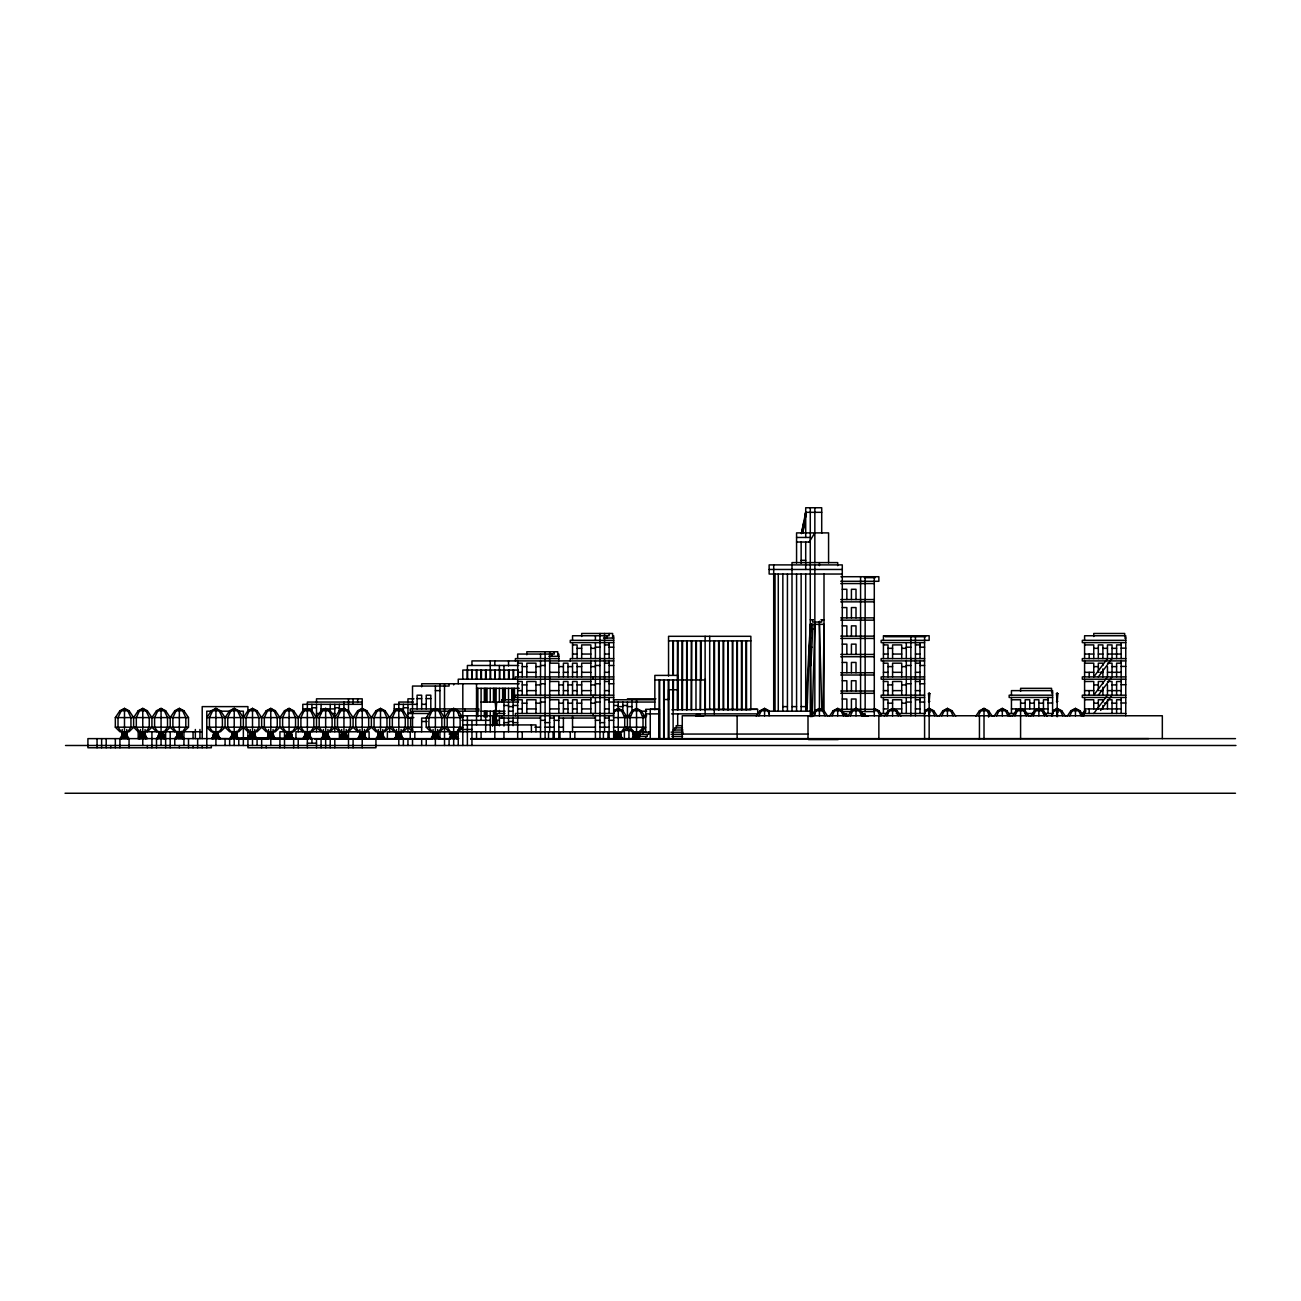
<?xml version="1.0" encoding="UTF-8"?>
<svg xmlns="http://www.w3.org/2000/svg" width="1301" height="1301" viewBox="0 0 1301 1301"><rect width="100%" height="100%" fill="white"/><g stroke="black" fill="none" stroke-linecap="round" stroke-linejoin="round"><path stroke-width="1.5" d="M822.996 710.557L824.005 624.334L810.279 624.334L805.709 711.192L805.709 574.034M127.612 738.626L126.441 731.764L126.311 736.333L124.945 738.626L123.676 731.764L123.188 738.626M145.891 738.626L144.72 731.764L144.59 736.333L143.224 738.626L141.972 731.764L141.484 738.626M164.186 738.626L163.015 731.764L162.885 736.333L161.519 738.626L160.251 731.764L159.763 738.626M182.465 738.626L181.294 731.764L181.164 736.333L179.814 738.626L178.546 731.764L178.058 738.626M219.04 738.626L217.869 731.764L217.739 736.333L216.389 738.626L215.12 731.764L214.632 738.626M237.335 738.626L236.164 731.764L236.034 736.333L234.668 738.626L233.399 731.764L232.928 738.626M255.63 738.626L254.459 731.764L254.313 736.333L252.963 738.626L251.695 731.764L251.207 738.626M273.909 738.626L272.738 731.764L272.608 736.333L271.242 738.626L269.974 731.764L269.502 738.626M292.205 738.626L291.082 731.764L290.887 736.333L289.538 738.626L288.269 731.764L287.781 738.626M310.484 738.626L309.362 731.764L309.183 736.333L307.817 738.626L306.564 731.764L306.077 738.626M328.779 738.626L327.608 731.764L327.478 736.333L326.112 738.626L324.843 731.764L324.356 738.626M347.058 738.626L345.936 731.764L345.757 736.333L344.391 738.626L343.139 731.764L342.651 738.626M365.353 738.626L364.182 731.764L364.052 736.333L362.686 738.626L361.418 731.764L360.93 738.626M383.632 738.626L382.461 731.764L382.331 736.333L380.982 738.626L379.713 731.764L379.225 738.626M401.928 738.626L400.757 731.764L400.627 736.333L399.261 738.626L397.992 731.764L397.504 738.626M438.502 738.626L437.331 731.764L437.201 736.333L435.835 738.626L434.567 731.764L434.095 738.626M456.797 738.626L455.626 731.764L455.48 736.333L454.13 738.626L452.862 731.764L452.374 738.626M621.374 738.626L620.203 731.764L620.073 736.333L618.723 738.626L617.455 731.764L616.967 738.626M633.424 738.626L634.546 731.764L634.725 736.333L636.091 738.626L635.734 731.764L635.262 738.626M636.547 736.333L637.62 737.488L638.368 736.333L638.498 731.764L639.116 737.488L637.36 731.764L636.547 736.333L633.636 738.626L635.734 731.764M812.247 716.575L814.849 624.334M807.043 711.192L810.279 624.334L813.027 624.464L810.848 665.657L809.238 665.575L810.865 665.51M806.36 707.549L807.319 702.036L807.027 707.598M809.059 656.387L809.921 639.913M810.312 632.595L810.734 624.35M809.726 656.42L811.401 624.382M174.773 731.764L170.203 727.194L170.203 717.599L165.634 710.736L161.064 708.443L161.064 736.333L163.975 738.626L161.877 731.764L161.064 736.333L158.153 738.626L159.112 731.764L157.941 738.626M170.203 717.599L174.773 710.736L179.343 708.443L179.343 736.333L182.254 738.626L180.156 731.764L179.343 736.333L176.432 738.626L177.391 731.764L176.22 738.626M413.864 717.599L206.778 717.599L211.347 710.736L215.917 708.443L215.917 736.333L218.828 738.626L216.73 731.764L215.917 736.333L213.022 738.626L213.982 731.764L212.811 738.626M261.647 727.194L266.217 731.764L275.357 731.764L279.926 727.194L279.926 717.599L275.357 710.736L270.787 708.443L266.217 710.736L261.647 717.599L261.647 727.194L257.078 731.764L247.922 731.764L243.352 727.194L238.782 731.764L229.643 731.764L225.073 727.194L225.073 717.599L229.643 710.736L234.213 708.443L234.213 736.333L237.124 738.626L235.026 731.764L234.213 736.333L231.302 738.626L232.261 731.764L231.09 738.626M261.647 717.599L257.078 710.736L252.508 708.443L252.508 736.333L255.419 738.626L253.305 731.764L252.508 736.333L249.597 738.626L250.556 731.764L249.385 738.626M202.208 731.764L138.199 731.764L133.629 727.194L133.629 717.599L129.059 710.736L124.489 708.443L124.489 736.333L127.4 738.626L125.286 731.764L124.489 736.333L121.578 738.626L123.075 731.764M147.338 731.764L151.924 727.194L151.924 717.599L147.338 710.736L142.768 708.443L142.768 736.333L145.679 738.626L143.582 731.764L142.768 736.333L139.857 738.626L141.354 731.764M160.251 731.764L157.502 738.626L159.242 736.333L159.649 731.764M178.546 731.764L175.798 738.626L177.538 736.333L177.928 731.764M215.12 731.764L212.372 738.626L214.112 736.333L214.519 731.764M233.399 731.764L230.651 738.626L232.391 736.333L232.798 731.764M251.695 731.764L248.946 738.626L250.686 736.333L251.093 731.764M274.023 731.764L277.259 727.194L277.259 717.599L274.023 710.736L270.787 708.443L270.787 736.333L273.698 738.626L271.6 731.764L270.787 736.333L267.876 738.626L269.372 731.764M298.222 731.764L298.222 717.599L293.652 710.736L289.082 708.443L289.082 736.333L291.993 738.626L289.879 731.764L289.082 736.333L286.171 738.626L287.667 731.764M362.231 702.052L307.361 702.052L307.361 736.333L310.272 738.626L308.174 731.764L307.361 736.333L304.45 738.626L305.946 731.764M298.222 717.599L302.791 710.736L307.361 708.443L311.931 710.736L316.501 717.599L321.087 710.736L325.657 708.443L325.657 736.333L328.568 738.626L326.453 731.764L325.657 736.333L322.746 738.626L324.242 731.764M343.936 702.052L343.936 736.333L346.847 738.626L344.749 731.764L343.936 736.333L341.025 738.626L342.521 731.764M316.501 702.491L316.501 698.816L362.231 698.816L362.231 736.333L365.142 738.626L363.044 731.764L362.231 736.333L359.32 738.626L360.816 731.764M389.666 731.764L389.666 717.599L385.096 710.736L380.51 708.443L380.51 736.333L383.421 738.626L381.323 731.764L380.51 736.333L377.599 738.626L379.095 731.764M413.279 702.052L398.805 702.052L398.805 736.333L401.716 738.626L399.618 731.764L398.805 736.333L395.894 738.626L397.39 731.764M435.38 686.05L435.38 736.333L438.291 738.626L436.193 731.764L435.38 736.333L432.469 738.626L433.965 731.764M444.519 745.489L444.519 717.599L449.089 710.736L453.675 708.443L453.675 736.333L456.57 738.626L454.472 731.764L453.675 736.333L450.764 738.626L452.26 731.764M618.251 702.052L618.251 736.333L621.162 738.626L619.065 731.764L618.251 736.333L615.357 738.626L616.853 731.764M634.725 736.333L632.985 738.626L634.725 736.333L635.132 731.764M121.367 738.626L122.489 731.764L122.668 736.333L124.034 738.626L124.489 736.333M139.646 738.626L140.768 731.764L140.947 736.333L142.313 738.626L142.768 736.333M156.494 747.766L156.494 738.626L158.494 737.488L159.064 731.764M174.773 745.489L174.773 738.626L176.773 737.488L177.343 731.764M213.982 731.764L213.348 736.333L211.347 738.626L213.348 737.488L213.933 731.764M229.643 745.489L229.643 738.626L231.643 737.488L232.212 731.764M250.508 731.764L249.922 737.488L247.922 738.626L249.922 736.333L250.556 731.764M267.664 738.626L268.787 731.764L268.965 736.333L270.332 738.626L270.787 736.333M285.96 738.626L287.082 731.764L287.261 736.333L288.627 738.626L289.082 736.333M304.239 738.626L305.361 731.764L305.54 736.333L306.906 738.626L307.361 736.333M322.534 738.626L323.656 731.764L323.835 736.333L325.201 738.626L325.657 736.333M340.813 738.626L341.935 731.764L342.114 736.333L343.48 738.626L343.936 736.333M359.109 738.626L360.231 731.764L360.41 736.333L361.776 738.626L362.231 736.333M377.388 738.626L378.51 731.764L378.705 736.333L380.055 738.626L380.51 736.333M395.683 738.626L396.805 731.764L396.984 736.333L398.35 738.626L398.805 736.333M432.257 738.626L433.379 731.764L433.558 736.333L434.924 738.626L435.38 736.333M450.553 738.626L451.675 731.764L451.854 736.333L453.203 738.626L453.675 736.333M615.145 738.626L616.251 731.764L616.446 736.333L617.796 738.626L618.251 736.333M119.92 747.766L119.92 738.626L121.92 736.333L122.538 731.764L120.928 738.626L122.668 736.333L123.676 731.764M138.199 731.764L138.199 738.626L140.199 736.333L140.817 731.764L139.223 738.626L140.947 736.333L141.972 731.764M156.494 738.626L158.494 736.333L159.112 731.764M174.773 738.626L176.773 736.333L177.391 731.764M229.643 738.626L231.643 736.333L232.261 731.764M268.965 736.333L266.217 738.626L268.217 736.333L268.835 731.764L267.225 738.626L268.965 736.333L269.974 731.764M287.261 736.333L284.512 738.626L286.513 736.333L287.131 731.764L285.521 738.626L287.261 736.333L288.269 731.764M305.54 736.333L302.791 738.626L304.792 736.333L305.41 731.764L303.816 738.626L305.54 736.333L306.564 731.764M321.087 747.766L321.087 738.626L323.087 736.333L323.705 731.764L322.095 738.626L323.835 736.333L324.843 731.764M330.226 731.764L334.796 727.194L339.366 731.764L339.366 738.626L341.366 736.333L341.984 731.764L340.39 738.626L342.114 736.333L343.139 731.764M360.41 736.333L357.661 738.626L359.661 736.333L360.279 731.764L358.669 738.626L360.41 736.333L361.418 731.764M247.922 729.942L247.922 747.766L375.94 747.766L375.94 738.626L377.94 736.333L378.558 731.764L376.965 738.626L378.705 736.333L379.713 731.764M396.984 736.333L394.236 738.626L396.236 736.333L396.854 731.764L395.244 738.626L396.984 736.333L397.992 731.764M430.81 739.098L432.81 736.333L433.428 731.764L431.818 738.626L433.558 736.333L434.567 731.764M449.089 745.489L449.089 738.626L451.089 736.333L451.723 731.764L450.113 738.626L451.854 736.333L452.862 731.764M613.682 635.75L613.682 738.626L615.682 736.333L616.316 731.764L614.706 738.626L616.446 736.333L617.455 731.764M633.977 736.333L634.595 731.764L633.977 737.488L631.977 738.626L633.977 736.333L647.215 736.464L647.215 734.317M802.75 533.264L805.709 512.318L821.712 512.318M161.064 736.333L160.608 738.626L159.242 736.333M179.343 736.333L178.887 738.626L177.538 736.333M215.917 736.333L215.462 738.626L214.112 736.333M234.213 736.333L233.757 738.626L232.391 736.333M252.508 736.333L252.036 738.626L250.686 736.333M801.514 533.264L805.709 512.318L804.799 516.806M801.449 533.67L803.872 521.701M803.156 530.906L804.977 521.929M805.904 517.034L805.856 513.895M695.986 716.152L696.751 713.875L697.515 716.152L703.597 716.152M699.027 716.152L699.792 713.875L700.556 716.152M845.341 716.152L846.089 713.875L846.853 716.152L846.853 713.875L843.048 713.875M863.62 716.152L864.384 713.875L865.149 716.152L865.149 713.875L861.343 713.875M613.405 714.168L615.031 710.736L618.251 708.443L622.837 710.736L627.407 717.599L627.407 730.251M758.906 715.875L761.329 710.736L764.565 708.443L769.135 710.736L759.995 710.736L756.336 716.217M813.775 715.875L816.199 710.736L819.419 708.443L824.005 710.736L827.664 716.217M832.055 715.875L834.478 710.736L837.714 708.443L842.284 710.736L845.943 716.217M850.35 715.875L852.773 710.736L856.009 708.443L860.579 710.736L864.238 716.217M886.924 715.875L889.347 710.736L892.584 708.443L897.153 710.736L900.812 716.217M924.312 714.168L925.922 710.736L929.158 708.443L933.728 710.736L937.387 716.217M941.778 715.875L944.217 710.736L947.437 708.443L952.007 710.736L955.666 716.217M978.368 715.875L980.791 710.736L984.011 708.443L988.597 710.736L992.24 716.217M996.647 715.875L999.07 710.736L1002.307 708.443L1006.876 710.736L1010.535 716.217M1014.943 715.875L1017.366 710.736L1020.586 708.443L1025.172 710.736L1028.831 716.217M1033.222 715.875L1035.645 710.736L1038.881 708.443L1043.451 710.736L1047.11 716.217M1051.517 715.875L1053.94 710.736L1057.176 708.443L1061.746 710.736L1065.405 716.217M1069.796 715.875L1072.219 710.736L1075.455 708.443L1080.025 710.736L1083.684 716.217M1084.318 714.168L1085.945 710.736L1084.595 710.736L1082.774 713.485M809.141 542.029L814.849 532.89M122.668 736.333L119.92 738.626M140.947 736.333L138.199 738.626M323.835 736.333L321.087 738.626M342.114 736.333L339.366 738.626M378.705 736.333L375.94 738.626M433.558 736.333L430.81 738.626M451.854 736.333L449.089 738.626M616.446 736.333L613.682 738.626M133.629 727.194L129.059 731.764L119.92 731.764L115.334 727.194L115.334 717.599L119.92 710.736L124.489 708.443L127.726 710.736L130.946 717.599L130.946 727.194L127.726 731.764M133.629 717.599L138.199 710.736L142.768 708.443L146.005 710.736L149.241 717.599L149.241 727.194L146.005 731.764M151.924 717.599L156.494 710.736L161.064 708.443L164.3 710.736L167.52 717.599L167.52 727.194L164.3 731.764M243.352 745.489L243.352 717.599L247.922 710.736L252.508 708.443L255.728 710.736L258.964 717.599L258.964 727.194L255.728 731.764M279.926 717.599L284.512 710.736L289.082 708.443L292.302 710.736L295.538 717.599L295.538 727.194L292.302 731.764M357.661 731.764L353.091 727.194L353.091 717.599L348.505 710.736L343.936 708.443L339.366 710.736L334.796 717.599L330.226 710.736L325.657 708.443L322.42 710.736L319.184 717.599L319.184 727.194L322.42 731.764M353.091 717.599L357.661 710.736L362.231 708.443L366.801 710.736L371.37 717.599L371.37 727.194L366.801 731.764M371.37 717.599L375.94 710.736L380.51 708.443L383.746 710.736L386.982 717.599L386.982 727.194L383.746 731.764M389.666 717.599L394.236 710.736L398.805 708.443L403.375 710.736L407.945 717.599M430.81 731.764L426.24 727.194L426.24 717.599L430.81 710.736L435.38 708.443L439.949 710.736L444.519 717.599M627.407 717.599L631.977 710.736L636.547 708.443L641.117 710.736L645.686 717.599L613.405 717.599M811.19 716.217L814.849 710.736L819.419 708.443L822.655 710.736L825.078 715.875M829.485 716.217L833.144 710.736L837.714 708.443L840.95 710.736L843.373 715.875M847.78 716.217L851.423 710.736L856.009 708.443L859.229 710.736L861.652 715.875M884.355 716.217L888.014 710.736L892.584 708.443L895.804 710.736L898.243 715.875M939.208 716.217L942.867 710.736L947.437 708.443L950.673 710.736L953.096 715.875M975.783 716.217L979.442 710.736L984.011 708.443L987.248 710.736L989.671 715.875M994.078 716.217L997.737 710.736L1002.307 708.443L1005.543 710.736L1007.966 715.875M1012.357 716.217L1016.016 710.736L1020.586 708.443L1023.822 710.736L1026.245 715.875M1030.652 716.217L1034.311 710.736L1038.881 708.443L1042.117 710.736L1044.54 715.875M1067.227 716.217L1070.886 710.736L1075.455 708.443L1078.692 710.736L1081.115 715.875M182.579 731.764L185.815 727.194L185.815 717.599L182.579 710.736L179.343 708.443L176.123 710.736L172.887 717.599L172.887 727.194L176.123 731.764M219.153 731.764L222.39 727.194L222.39 717.599L219.153 710.736L215.917 708.443L212.697 710.736L209.461 717.599L209.461 727.194L212.697 731.764M237.449 731.764L240.685 727.194L240.685 717.599L237.449 710.736L234.213 708.443L230.976 710.736L227.74 717.599L227.74 727.194L230.976 731.764M310.597 731.764L313.834 727.194L313.834 717.599L310.597 710.736L307.361 708.443L304.125 710.736L300.905 717.599L300.905 727.194L304.125 731.764M328.893 731.764L332.113 727.194L332.113 717.599L328.893 710.736L325.657 708.443M347.172 731.764L350.408 727.194L350.408 717.599L347.172 710.736L343.936 708.443L340.716 710.736L337.479 717.599L337.479 727.194L340.716 731.764M365.467 731.764L368.687 727.194L368.687 717.599L365.467 710.736L362.231 708.443L358.995 710.736L355.758 717.599L355.758 727.194L358.995 731.764M402.042 731.764L405.278 727.194L405.278 717.599L402.042 710.736L398.805 708.443L395.569 710.736L392.333 717.599L392.333 727.194L395.569 731.764M438.616 731.764L441.852 727.194L441.852 717.599L438.616 710.736L435.38 708.443L432.143 710.736L428.907 717.599L428.907 727.194L432.143 731.764M456.895 731.764L460.131 727.194L460.131 717.599L456.895 710.736L453.675 708.443L450.439 710.736L447.202 717.599L447.202 727.194L450.439 731.764M621.488 731.764L624.724 727.194L624.724 717.599L621.488 710.736L618.251 708.443L613.682 710.736L622.837 710.736M639.783 731.764L643.019 727.194L643.019 717.599L639.783 710.736L636.547 708.443L633.311 710.736L630.074 717.599L630.074 727.194L633.311 731.764M1098.32 676.91L1112.03 658.615L1112.03 644.906L1107.46 644.906L1107.46 658.615L1093.751 676.91L1093.751 663.185L1084.595 663.185M1098.32 695.189L1112.03 676.91L1112.03 663.185L1107.46 663.185M1093.751 713.485L1107.46 695.189L1107.46 684.911M1100.597 710.427L1112.03 695.189L1112.03 681.48L1107.46 681.48M170.203 727.194L165.634 731.764L165.634 747.766M179.343 708.443L183.929 710.736L188.499 717.599L188.499 727.194L183.929 731.764L183.929 745.489M225.073 727.194L220.503 731.764L211.347 731.764L206.778 727.194L421.67 727.194M311.931 731.764L316.501 727.194L321.087 731.764M353.091 727.194L348.505 731.764L348.505 747.766M403.375 731.764L407.945 727.194L412.515 731.764L412.515 711.192M458.245 731.764L462.814 727.194L426.24 727.194M495.274 702.735L496.64 702.735L495.957 711.192L495.274 702.735L496.64 702.735M495.957 703.874L495.957 705.256L495.957 702.833L495.957 704.199M495.274 710.509L496.64 710.509M650.744 709.305L659.412 709.305L645.686 709.305L645.686 732.154M641.117 731.764L645.686 727.194L613.405 727.194M928.475 693.596L929.841 693.596L929.158 702.052L928.475 693.596L929.841 693.596M928.475 701.369L929.841 701.369M1056.477 693.596L1057.859 693.596L1057.176 702.052L1056.477 693.596L1057.859 693.596M1057.176 694.734L1057.176 696.1L1057.176 693.677L1057.176 695.059M1056.477 701.369L1057.859 701.369M124.489 708.443L121.253 710.736L118.017 717.599L118.017 727.194L121.253 731.764M142.768 708.443L139.549 710.736L136.312 717.599L136.312 727.194L139.549 731.764M161.064 708.443L157.828 710.736L154.591 717.599L154.591 727.194L157.828 731.764M252.508 708.443L249.272 710.736L246.035 717.599L246.035 727.194L249.272 731.764M270.787 708.443L267.551 710.736L264.331 717.599L264.331 727.194L267.551 731.764M289.082 708.443L285.846 710.736L282.61 717.599L282.61 727.194L285.846 731.764M380.51 708.443L377.29 710.736L374.054 717.599L374.054 727.194L377.29 731.764M759.995 710.736L764.565 708.443L767.801 710.736L769.411 714.168M796.57 537.459L810.279 537.459M796.57 542.029L810.279 542.029M801.14 560.324L805.709 560.324M769.135 569.464L842.284 569.464M842.284 574.034L769.135 574.034L769.135 564.894L842.284 564.894L842.284 710.183M840.934 576.717L878.858 576.717L878.858 581.287L840.755 581.287M864.336 577.66L875.248 577.66L875.248 576.717M840.755 583.564L874.288 583.564M842.284 589.288L846.853 589.288L846.853 599.566M840.755 599.566L874.288 599.566M840.755 601.859L874.288 601.859M842.284 607.567L846.853 607.567L846.853 617.861M840.755 617.861L874.288 617.861M810.279 619.748L813.336 619.748M820.947 619.748L824.005 619.748M840.755 620.154L874.288 620.154M842.284 625.862L846.853 625.862L846.853 636.14M840.755 636.14L874.288 636.14M603.469 638.043L613.682 638.043M1124.698 638.043L1125.755 638.043M840.755 638.433L874.288 638.433M613.682 640.336L570.261 640.336L570.261 642.613L613.682 642.613M1125.755 640.336L1082.318 640.336L1082.318 642.613L1125.755 642.613M668.551 640.873L750.856 640.873M924.588 642.613L881.151 642.613L881.151 640.336L929.158 640.336L929.158 635.75L883.428 635.75L883.428 640.336M842.284 644.141L846.853 644.141L846.853 654.436M572.538 644.906L577.107 644.906L577.107 658.615M604.542 644.906L609.112 644.906M883.428 644.906L888.014 644.906L888.014 658.615M915.432 644.906L920.002 644.906M1084.595 644.906L1093.751 644.906L1093.751 658.615M1121.169 644.906L1116.6 644.906L1116.6 658.615M595.403 647.182L599.972 647.182M609.112 647.182L613.682 647.182M811.824 647.215L809.076 647.215L811.824 647.345M906.293 647.182L910.863 647.182M920.002 647.182L924.588 647.182M1121.169 648.142L1125.755 648.142M577.107 648.337L581.677 648.337M590.833 648.337L595.403 648.337M888.014 648.337L892.584 648.337M901.723 648.337L906.293 648.337M1093.751 648.337L1098.32 648.337M1102.89 648.337L1107.46 648.337M1112.03 648.337L1116.6 648.337M572.538 654.045L577.107 654.045M581.677 654.045L590.833 654.045M604.542 654.045L609.112 654.045M883.428 654.045L888.014 654.045M892.584 654.045L901.723 654.045M915.432 654.045L920.002 654.045M1084.595 654.045L1093.751 654.045M1098.32 654.045L1102.89 654.045M1107.46 654.045L1121.169 654.045M840.755 654.436L874.288 654.436M548.924 656.322L558.828 656.322M811.336 656.355L808.604 656.355L811.336 656.501M840.755 656.729L874.288 656.729M558.828 658.615L515.391 658.615L515.391 660.908M613.682 658.615L570.261 658.615L570.261 660.908M924.588 658.615L881.151 658.615L881.151 660.908L924.588 660.908M1125.755 658.615L1082.318 658.615L1082.318 660.908L1125.755 660.908M613.682 660.908L471.954 660.908L471.954 665.478M842.284 662.437L846.853 662.437L846.853 672.731M517.668 663.185L522.254 663.185L522.254 676.91M549.673 663.185L558.828 663.185L558.828 676.91M590.833 663.185L581.677 663.185L581.677 676.91M604.542 663.185L609.112 663.185M883.428 663.185L888.014 663.185L888.014 676.91M915.432 663.185L920.002 663.185M1121.169 663.185L1116.6 663.185L1116.6 676.91M518.692 665.478L467.384 665.478L467.384 670.048M540.533 665.478L545.103 665.478M595.403 665.478L599.972 665.478M609.112 665.478L613.682 665.478M906.293 665.478L910.863 665.478M920.002 665.478L924.588 665.478M1121.169 666.421L1125.755 666.421M522.254 666.616L526.824 666.616M535.963 666.616L540.533 666.616M558.828 666.616L563.398 666.616M567.968 666.616L572.538 666.616M577.107 666.616L581.677 666.616M590.833 666.616L595.403 666.616M888.014 666.616L892.584 666.616M901.723 666.616L906.293 666.616M1093.751 666.616L1098.32 666.616M1112.03 666.616L1116.6 666.616M517.668 672.324L522.254 672.324M526.824 672.324L535.963 672.324M549.673 672.324L558.828 672.324M563.398 672.324L567.968 672.324M572.538 672.324L577.107 672.324M581.677 672.324L590.833 672.324M604.542 672.324L609.112 672.324M883.428 672.324L888.014 672.324M892.584 672.324L901.723 672.324M915.432 672.324L920.002 672.324M1084.595 672.324L1093.751 672.324M1099.849 672.324L1102.89 672.324M1107.46 672.324L1121.169 672.324M840.755 672.731L874.288 672.731M840.755 675.008L874.288 675.008M613.682 676.91L515.391 676.91L515.391 679.187M924.588 676.91L881.151 676.91L881.151 679.187L924.588 679.187M1125.755 676.91L1082.318 676.91L1082.318 679.187L1125.755 679.187M613.682 679.187L458.245 679.187L458.245 683.757M654.842 679.968L705.126 679.968M842.284 680.732L846.853 680.732L846.853 691.01M517.668 681.48L522.254 681.48L522.254 695.189M549.673 681.48L558.828 681.48L558.828 695.189M590.833 681.48L581.677 681.48L581.677 695.189M604.542 681.48L609.112 681.48M883.428 681.48L888.014 681.48L888.014 695.189M915.432 681.48L920.002 681.48M1084.595 681.48L1093.751 681.48L1093.751 695.189L1107.46 676.91L1107.46 666.616M1121.169 681.48L1116.6 681.48L1116.6 695.189M519.197 683.757L421.67 683.757L421.67 686.814M540.533 683.757L545.103 683.757M595.403 683.757L599.972 683.757M609.112 683.757L613.682 683.757M906.293 683.757L910.863 683.757M920.002 683.757L924.588 683.757M1121.169 684.716L1125.755 684.716M522.254 684.911L526.824 684.911M535.963 684.911L540.533 684.911M558.828 684.911L563.398 684.911M567.968 684.911L572.538 684.911M577.107 684.911L581.677 684.911M590.833 684.911L595.403 684.911M888.014 684.911L892.584 684.911M901.723 684.911L906.293 684.911M1093.751 684.911L1098.32 684.911M1112.03 684.911L1116.6 684.911M476.524 688.327L519.197 688.327M677.691 689.741L668.551 689.741L668.551 699.531M435.38 690.62L439.949 690.62M517.668 690.62L522.254 690.62M526.824 690.62L535.963 690.62M549.673 690.62L558.828 690.62M563.398 690.62L567.968 690.62M572.538 690.62L577.107 690.62M581.677 690.62L590.833 690.62M604.542 690.62L609.112 690.62M883.428 690.62L888.014 690.62M892.584 690.62L901.723 690.62M915.432 690.62L920.002 690.62M1084.595 690.62L1093.751 690.62M1099.849 690.62L1102.89 690.62M1107.46 690.62L1121.169 690.62M840.755 691.01L874.288 691.01M1051.55 692.913L1052.59 692.913M840.755 693.303L874.288 693.303M613.682 695.189L515.391 695.189L515.391 697.482L613.682 697.482M924.588 695.189L881.151 695.189L881.151 697.482L924.588 697.482M1052.59 695.189L1009.169 695.189L1009.169 697.482L1052.59 697.482M1125.755 695.189L1082.318 695.189L1082.318 697.482L1125.755 697.482M413.946 698.816L407.945 698.816L407.945 702.491M417.084 698.621L421.67 698.621M426.24 698.621L430.81 698.621M627.407 698.816L655.915 698.816M842.284 699.011L846.853 699.011L846.853 709.305M668.844 699.531L663.982 699.531L663.982 738.626M549.673 699.759L558.828 699.759L558.828 713.485M590.833 699.759L581.677 699.759L581.677 713.485M604.542 699.759L609.112 699.759M613.275 699.759L654.842 699.759M883.428 699.759L888.014 699.759L888.014 708.915L883.428 708.915M915.432 699.759L920.002 699.759M1011.446 699.759L1020.586 699.759L1020.586 738.626M1048.021 699.759L1043.451 699.759L1043.451 711.956M1084.595 699.759L1093.751 699.759L1093.751 708.915M1121.169 699.759L1116.6 699.759L1116.6 713.485M481.094 702.052L518.514 702.052M540.533 702.052L545.103 702.052M595.403 702.052L599.972 702.052M609.112 702.052L654.842 702.052M906.293 702.052L910.863 702.052M920.002 702.052L924.588 702.052M1048.021 702.995L1052.59 702.995M1121.169 702.995L1125.755 702.995M522.254 703.19L526.824 703.19M535.963 703.19L540.533 703.19M558.828 703.19L563.398 703.19M567.968 703.19L572.538 703.19M577.107 703.19L581.677 703.19M590.833 703.19L595.403 703.19M888.014 703.19L892.584 703.19M901.723 703.19L906.293 703.19M1020.586 703.19L1025.172 703.19M1029.742 703.19L1034.311 703.19M1038.881 703.19L1043.451 703.19M1093.751 703.19L1098.32 703.19M1104.419 703.19L1107.46 703.19M1112.03 703.19L1116.6 703.19M362.231 704.329L302.791 704.329L302.791 711.956M417.084 704.329L394.236 704.329L394.236 711.956M421.67 704.329L426.24 704.329M503.959 705.484L508.528 705.484M513.098 705.484L517.668 705.484M613.682 705.484L618.251 705.484M622.837 705.484L627.407 705.484M508.528 706.622L513.098 706.622M618.251 706.622L622.837 706.622M627.407 706.622L631.977 706.622M782.844 706.622L787.43 706.622M792 706.622L796.57 706.622M801.14 706.622L805.709 706.622M311.931 707.76L316.501 707.76M334.796 707.76L339.366 707.76M403.375 707.76L407.945 707.76M302.791 708.915L311.931 708.915M321.087 708.915L334.796 708.915M339.366 708.915L343.936 708.915M394.236 708.915L403.375 708.915M517.668 708.915L522.254 708.915M526.824 708.915L535.963 708.915M549.673 708.915L558.828 708.915M563.398 708.915L567.968 708.915M572.538 708.915L577.107 708.915M581.677 708.915L590.833 708.915M604.542 708.915L609.112 708.915M892.584 708.915L901.723 708.915M915.432 708.915L920.002 708.915M1011.446 708.915L1048.021 708.915M1084.595 708.915L1121.169 708.915M705.126 709.305L750.856 709.777L750.856 636.303L668.551 636.303L668.551 676.065M749.327 709.305L757.702 709.305L757.702 713.875L671.592 713.875M840.755 709.305L874.288 709.305M671.918 709.777L757.231 709.305M119.92 710.736L129.059 710.736M138.199 710.736L147.338 710.736M156.494 710.736L165.634 710.736M174.773 710.736L183.929 710.736M211.347 710.736L220.503 710.736L225.073 717.599M229.643 710.736L238.782 710.736L243.352 717.599M257.078 710.736L247.922 710.736L247.922 706.622L202.208 706.622L202.208 738.626M266.217 710.736L275.357 710.736M284.512 710.736L293.652 710.736M302.791 710.736L311.931 710.736M321.087 710.736L330.226 710.736M339.366 710.736L348.505 710.736M357.661 710.736L366.801 710.736M375.94 710.736L385.096 710.736M394.236 710.736L403.375 710.736M430.81 710.736L439.949 710.736M449.089 710.736L458.245 710.736L462.814 717.599L462.814 745.489M631.977 710.736L641.117 710.736M814.849 710.736L824.005 710.736M833.144 710.736L842.284 710.736M851.423 710.736L860.579 710.736M874.288 710.736L878.858 710.736L881.606 714.851M888.014 710.736L897.153 710.736M933.728 710.736L924.588 710.736L929.158 708.443L932.394 710.736L934.817 715.875M942.867 710.736L952.007 710.736M979.442 710.736L988.597 710.736M997.737 710.736L1006.876 710.736M1016.016 710.736L1025.172 710.736M1034.311 710.736L1043.451 710.736M1061.746 710.736L1052.59 710.736L1057.176 708.443L1060.396 710.736L1062.819 715.875M1070.886 710.736L1080.025 710.736M210.843 711.192L206.778 711.192L206.778 747.766M221.007 711.192L229.139 711.192M239.286 711.192L243.352 711.192L243.352 717.079M432.03 711.192L410.238 711.192L410.238 708.915L478.817 708.915L478.817 711.192L457.61 711.192M450.13 711.192L439.949 711.192L439.949 686.05M481.094 711.192L505.097 711.192M508.528 711.192L513.098 711.192M640.612 711.192L646.711 711.192M810.279 711.192L769.135 711.192L769.135 715.761M842.284 711.582L851.423 711.582M860.579 711.582L874.288 711.582M412.905 712.411L407.945 713.485L429.672 713.485M928.589 712.558L929.727 712.558M1056.591 712.558L1057.746 712.558M316.501 713.485L321.087 713.485M331.755 713.485L334.796 713.485M505.032 713.485L497.096 713.485L497.096 715.761L613.682 715.761M613.682 713.485L515.391 713.485L515.391 715.761M888.014 713.485L881.151 713.485L881.151 715.761M896.243 713.485L924.588 713.485M1015.105 713.485L1009.169 713.485L1009.169 715.761M1024.96 713.485L1033.173 713.485M1043.451 713.485L1052.59 713.485M1125.755 713.485L1082.318 713.485L1082.318 715.761M645.686 713.875L659.412 713.875M459.22 715.761L492.526 715.761L492.526 726.218M624.496 715.761L630.448 715.761M642.515 715.761L646.711 715.761M862.856 716.152L868.19 716.152M495.388 717.144L496.527 717.144M115.334 717.599L188.499 717.599M426.24 717.599L462.814 717.599M427.151 718.054L421.67 718.054L421.67 731.764M499.389 718.054L540.533 718.054M549.673 718.054L554.259 718.054M558.617 718.054L595.403 718.054M604.542 718.054L609.112 718.054M461.904 720.331L490.249 720.331M494.819 720.331L499.389 720.331M540.533 720.331L545.103 720.331M554.259 720.331L558.828 720.331M595.403 720.331L599.972 720.331M609.112 720.331L613.682 720.331M421.67 721.486L427.151 721.486M508.528 721.486L513.098 721.486M503.959 722.624L508.528 722.624M513.098 722.624L517.668 722.624M545.103 722.624L549.673 722.624M599.972 722.624L604.542 722.624M494.819 723.567L499.389 725.194M462.814 724.917L535.963 724.917L535.963 731.764M682.049 725.698L676.178 725.698L676.178 727.844M115.334 727.194L188.499 727.194M534.825 727.194L540.533 727.194M545.103 727.194L554.259 727.194M558.828 727.194L563.398 727.194M572.538 727.194L595.403 727.194M599.972 727.194L609.112 727.194M682.488 727.844L674.65 727.844L674.65 730.007M458.245 729.487L472.117 729.487M673.121 730.007L682.927 730.007M632.01 730.43L624.382 730.43L624.382 738.626M646.337 731.764L631.977 731.764L627.407 727.194L622.837 731.764L387.373 731.764L387.373 738.626M650.256 732.154L642.645 732.154L642.645 734.317M671.088 732.154L683.285 732.154M449.089 734.057L452.146 734.057M455.187 734.057L458.245 734.057M632.888 734.057L636.091 734.057M682.261 734.057L808.002 734.057M671.088 734.317L683.285 734.317M121.92 736.333L127.059 736.333L129.059 738.626L129.059 747.766M140.199 736.333L145.338 736.333L147.338 738.626L144.59 736.333L144.183 731.764M158.494 736.333L163.633 736.333L165.634 738.626L162.885 736.333L162.479 731.764M176.773 736.333L181.929 736.333L183.929 738.626L181.164 736.333L180.758 731.764M213.348 736.333L218.503 736.333L220.503 738.626L217.739 736.333L217.332 731.764M231.643 736.333L236.782 736.333L238.782 738.626L236.034 736.333L235.627 731.764M247.922 736.333L255.077 736.333L257.078 738.626L257.078 745.489M268.217 736.333L273.356 736.333L275.357 738.626L272.608 736.333L272.202 731.764M286.513 736.333L291.652 736.333L293.652 738.626L293.652 747.766M304.792 736.333L309.931 736.333L311.931 738.626L311.931 743.196M323.087 736.333L328.226 736.333L330.226 738.626L330.226 747.766M341.366 736.333L346.505 736.333L348.505 738.626L345.757 736.333L345.35 731.764M359.661 736.333L364.8 736.333L366.801 738.626L364.052 736.333L363.646 731.764M377.94 736.333L383.096 736.333L385.096 738.626L382.331 736.333L381.925 731.764M396.236 736.333L401.375 736.333L403.375 738.626L403.375 745.489M432.81 736.333L437.949 736.333L439.949 738.626L437.201 736.333L436.794 731.764M451.089 736.333L456.244 736.333L458.245 738.626L455.48 736.333L455.09 731.764M615.682 736.333L620.837 736.333L622.837 738.626L620.073 736.333L619.666 731.764M671.853 736.464L682.553 736.464M250.979 738.155L238.782 738.155L238.782 745.489M458.749 738.626L87.915 738.626L87.915 747.766L211.347 747.766L211.347 745.489M470.653 738.626L1235.478 738.626M308.256 739.098L277.65 738.626M314.793 739.098L431.477 739.098M438.518 739.098L449.089 739.098M470.751 739.098L1148.604 738.626M808.458 739.586L838.169 739.586M307.361 743.196L316.501 743.196M65.522 745.489L1235.95 745.489M65.05 793.252L1235.478 793.252M255.858 738.22L267.746 738.301M273.682 738.35L307.361 738.626L307.361 747.766M250.979 738.236L241.075 738.626M254.947 738.252L266.819 738.35M274.755 738.415L300.515 739.098L273.324 738.903M239.644 738.626L249.776 738.692M254.947 738.74L268.039 738.838M218.503 736.333L217.917 731.764L218.113 736.333L219.479 738.626L230.212 738.724M236.831 738.659L249.971 738.887M267.762 739.017L254.671 738.805L254.785 729.487M273.226 738.968L292.302 739.098M878.858 710.736L874.288 708.443L877.524 710.736L879.948 715.875M453.675 708.443L458.245 710.736M234.213 708.443L238.782 710.736M215.917 708.443L220.503 710.736M403.375 738.626L400.627 736.333L400.22 731.764M330.226 738.626L327.478 736.333L327.071 731.764M311.931 738.626L309.183 736.333L308.776 731.764M293.652 738.626L290.887 736.333L290.497 731.764M257.078 738.626L254.313 736.333L253.923 731.764M129.059 738.626L126.311 736.333L125.904 731.764M449.089 731.764L444.519 727.194L439.949 731.764L439.949 739.098M394.236 731.764L389.666 727.194L385.096 731.764L375.94 731.764L371.37 727.194M302.791 731.764L298.222 727.194L293.652 731.764L279.926 731.764L279.926 747.766M279.926 727.194L284.512 731.764L284.512 747.766M151.924 727.194L156.494 731.764M620.073 736.333L621.813 738.626L620.203 731.764L620.837 736.333M455.48 736.333L457.22 738.626L455.626 731.764M437.201 736.333L438.941 738.626L437.331 731.764M400.627 736.333L402.367 738.626L400.757 731.764M382.331 736.333L384.071 738.626L382.461 731.764M364.052 736.333L365.792 738.626L364.182 731.764L364.8 736.333M345.757 736.333L347.497 738.626L345.887 731.764L346.505 736.333M327.478 736.333L329.202 738.626L327.608 731.764L328.226 736.333M309.183 736.333L310.923 738.626L309.313 731.764L309.931 736.333M290.887 736.333L292.627 738.626L291.034 731.764L291.652 736.333M272.608 736.333L274.348 738.626L272.738 731.764L273.356 736.333M254.313 736.333L256.053 738.626L254.459 731.764L255.077 736.333M236.034 736.333L237.774 738.626L236.164 731.764L236.782 736.333M217.739 736.333L219.479 738.626M181.164 736.333L182.904 738.626L181.294 731.764L181.929 736.333M162.885 736.333L164.625 738.626L163.015 731.764L163.633 736.333M144.59 736.333L146.33 738.626L144.72 731.764L145.338 736.333M126.311 736.333L128.035 738.626L126.441 731.764L127.059 736.333M412.775 730.251L410.628 727.194L410.628 717.599M639.116 737.488L638.498 731.764L639.116 736.333M619.552 738.626L619.065 731.764M454.96 738.626L454.472 731.764M436.681 738.626L436.193 731.764M400.09 738.626L399.618 731.764M381.811 738.626L381.323 731.764M363.516 738.626L363.044 731.764M345.237 738.626L344.749 731.764M326.941 738.626L326.453 731.764M308.662 738.626L308.174 731.764M290.367 738.626L289.879 731.764M272.088 738.626L271.6 731.764M253.793 738.626L253.305 731.764M235.514 738.626L235.026 731.764M217.218 738.626L216.73 731.764M180.644 738.626L180.156 731.764M162.349 738.626L161.877 731.764M144.069 738.626L143.582 731.764M125.774 738.626L125.286 731.764M637.62 737.488L637.36 731.764M455.675 731.764L456.244 736.333M437.38 731.764L437.949 736.333M400.806 731.764L401.375 736.333M382.51 731.764L383.096 736.333M637.962 731.764L638.368 736.333M819.419 624.334L821.858 710.557M810.686 658.42L811.369 716.575M1162.33 738.626L1162.33 715.761L682.261 715.761L682.261 738.626M1125.755 715.761L1125.755 635.75L1084.595 635.75L1084.595 640.336M1124.698 636.514L1124.698 633.473L1093.751 633.473L1093.751 636.514M1121.169 642.613L1121.169 658.615M1121.169 660.908L1121.169 676.91M1121.169 679.187L1121.169 695.189M1121.169 697.482L1121.169 713.485M1112.03 713.485L1112.03 699.759L1107.46 699.759L1107.46 708.915M1102.89 658.615L1102.89 644.906L1098.32 644.906L1098.32 658.615M1102.89 665.478L1102.89 663.185L1098.32 663.185L1098.32 672.324M1102.89 668.909L1102.89 676.91M1102.89 683.757L1102.89 681.48L1098.32 681.48L1098.32 690.62M1102.89 687.188L1102.89 695.189M1102.89 702.052L1102.89 699.759L1098.32 699.759L1098.32 708.915M1102.89 705.484L1102.89 708.915M1089.181 654.045L1089.181 658.615M1089.181 672.324L1089.181 676.91M1089.181 690.62L1089.181 695.189M1089.181 708.915L1089.181 713.485M1084.595 642.613L1084.595 658.615M1084.595 660.908L1084.595 676.91M1084.595 679.187L1084.595 695.189M1084.595 697.482L1084.595 713.485M1075.455 708.443L1075.455 715.875M1057.746 715.761L1057.176 711.419L1056.591 715.761M1057.176 692.913L1057.176 716.753M1052.59 715.761L1052.59 690.62L1011.446 690.62L1011.446 695.189M1051.55 691.384L1051.55 688.327L1020.586 688.327L1020.586 691.384M1048.021 697.482L1048.021 713.485M1038.881 715.875L1038.881 699.759L1034.311 699.759L1034.311 708.915M1029.742 708.915L1029.742 699.759L1025.172 699.759L1025.172 708.915M1016.016 708.915L1016.016 711.956M1011.446 697.482L1011.446 713.485M1002.307 708.443L1002.307 715.875M988.597 711.192L988.597 717.079M984.011 708.443L984.011 739.098M979.442 715.761L979.442 739.098M947.437 708.443L947.437 715.875M929.727 715.761L929.158 711.419L928.589 715.761M929.158 692.913L929.158 739.098M925.531 635.75L925.531 636.709L885.347 636.709L885.347 635.75M924.588 635.75L924.588 738.626M920.002 642.613L920.002 658.615M920.002 660.908L920.002 676.91M920.002 679.187L920.002 695.189M920.002 697.482L920.002 713.485M915.432 635.75L915.432 715.761M910.863 635.75L910.863 715.761M906.293 642.613L906.293 658.615M906.293 660.908L906.293 676.91M906.293 679.187L906.293 695.189M906.293 697.482L906.293 713.485M901.723 658.615L901.723 644.906L892.584 644.906L892.584 658.615M901.723 676.91L901.723 663.185L892.584 663.185L892.584 676.91M901.723 695.189L901.723 681.48L892.584 681.48L892.584 695.189M901.723 713.485L901.723 699.759L892.584 699.759L892.584 715.875M883.428 642.613L883.428 658.615M883.428 660.908L883.428 676.91M883.428 679.187L883.428 695.189M883.428 697.482L883.428 713.485M878.858 715.761L878.858 738.626M874.288 576.717L874.288 715.875M865.149 576.717L865.149 711.582M860.579 576.717L860.579 709.305M856.009 599.566L856.009 589.288L851.423 589.288L851.423 599.566M856.009 617.861L856.009 607.567L851.423 607.567L851.423 617.861M856.009 636.14L856.009 625.862L851.423 625.862L851.423 636.14M856.009 654.436L856.009 644.141L851.423 644.141L851.423 654.436M856.009 672.731L856.009 662.437L851.423 662.437L851.423 672.731M856.009 691.01L856.009 680.732L851.423 680.732L851.423 691.01M856.009 715.875L856.009 699.011L851.423 699.011L851.423 709.305M837.714 565.659L837.714 562.601L792 562.601L792 711.192M837.714 708.443L837.714 715.875M828.574 562.894L828.574 532.89L796.57 532.89L796.57 562.991M824.005 574.034L824.005 712.428M821.712 533.264L821.712 507.748L805.709 507.748L805.709 537.459M821.712 619.748L821.712 622.041L812.572 622.041L812.572 619.748M819.419 562.601L819.419 565.659M819.419 621.276L819.419 715.875M814.849 507.748L814.849 562.894M814.849 564.894L814.849 714.558M810.279 507.748L810.279 716.672M808.002 715.761L808.002 738.626M805.709 542.029L805.709 569.464M801.14 542.029L801.14 563.366M801.14 574.034L801.14 711.192M796.57 574.034L796.57 711.192M787.43 574.034L787.43 711.192M782.844 574.034L782.844 711.192M778.274 574.034L778.274 711.192M775.038 574.034L775.038 711.192M773.705 564.894L773.705 711.192M764.565 708.443L764.565 715.875M746.514 640.873L746.514 709.777M746.042 640.873L746.042 709.777M741.944 640.873L741.944 709.777M741.472 640.873L741.472 709.777M737.374 640.873L737.374 709.777M736.903 640.873L736.903 709.777M737.13 715.761L737.13 738.626M732.805 640.873L732.805 709.777M732.333 640.873L732.333 709.777M728.235 640.873L728.235 709.777M727.763 640.873L727.763 709.777M723.665 640.873L723.665 709.777M723.177 640.873L723.177 709.777M719.095 640.873L719.095 709.777M718.607 640.873L718.607 709.777M714.509 640.873L714.509 709.777M714.265 709.305L714.265 713.875M714.038 640.873L714.038 709.777M709.695 636.303L709.695 709.305M705.337 679.382L705.337 709.777M705.126 636.303L705.126 713.875M704.849 679.382L704.849 709.777M700.979 640.873L700.979 679.968M700.735 679.382L700.556 709.777M700.507 640.873L700.507 679.968M700.247 679.382L700.247 709.777M698.263 713.875L698.263 716.152M696.377 640.873L696.377 679.968M695.986 680.098L695.986 709.777M695.905 640.873L695.905 679.968M691.774 640.873L691.644 709.777M691.303 640.873L691.173 709.777M687.172 640.873L687.074 709.777M686.7 640.873L686.603 709.777M682.57 640.873L682.505 709.777M682.098 640.873L682.033 709.777M677.967 640.873L677.854 709.777M677.691 709.777L677.691 675.398L654.842 675.398L654.842 709.777M677.691 713.875L677.691 725.698M677.479 640.873L677.382 709.777M673.365 640.873L673.365 675.333M673.414 679.968L673.365 709.777M673.121 687.92L673.121 738.626M672.877 640.873L672.877 675.333M672.845 679.968L672.877 709.777M668.844 679.968L669.007 738.626M668.259 679.968L668.259 738.626M664.258 679.968L664.258 700.198M663.689 679.968L663.689 738.626M659.688 679.968L659.688 738.626M659.412 709.305L659.412 738.626M659.119 679.968L659.119 738.626M650.256 709.305L650.256 738.626M648.744 732.154L648.744 734.317L639.588 734.317L639.588 736.464M645.686 736.464L645.686 738.626M643.41 728.462L643.41 732.528M640.206 730.43L640.206 736.789M636.547 699.759L636.547 738.626M632.888 730.43L632.888 738.155M631.977 699.759L631.977 712.102M628.952 730.43L628.952 738.626M627.407 702.052L627.407 715.761M622.837 702.052L622.837 711.192M615.243 730.43L615.243 738.626M612.625 638.043L612.625 633.473L581.677 633.473L581.677 636.514M609.112 633.473L609.112 635.75L572.538 635.75L572.538 640.336M609.112 642.613L609.112 658.615M609.112 660.908L609.112 676.91M609.112 679.187L609.112 695.189M609.112 697.482L609.112 713.485M609.112 715.761L609.112 738.626M607.974 731.764L607.974 738.626M606.835 635.75L606.835 638.043M604.542 633.473L604.542 731.764M603.404 731.764L603.404 738.626M599.972 633.473L599.972 738.626M595.403 635.75L595.403 640.336M595.403 642.613L595.403 658.615M595.403 660.908L595.403 676.91M595.403 679.187L595.403 695.189M595.403 697.482L595.403 713.485M595.403 715.761L595.403 739.098M593.11 676.91L593.11 679.187M593.11 695.189L593.11 697.482M593.11 713.485L593.11 715.761M590.833 658.615L590.833 644.906L581.677 644.906L581.677 658.615M590.833 660.908L590.833 676.91M590.833 679.187L590.833 695.189M590.833 697.482L590.833 713.485M577.107 676.91L577.107 663.185L572.538 663.185L572.538 676.91M577.107 695.189L577.107 681.48L572.538 681.48L572.538 695.189M577.107 713.485L577.107 699.759L572.538 699.759L572.538 713.485M574.831 731.764L574.831 738.626M572.538 642.613L572.538 658.615M572.538 715.761L572.538 731.764M570.261 731.764L570.261 738.626M567.968 676.91L567.968 663.185L563.398 663.185L563.398 676.91M567.968 695.189L567.968 681.48L563.398 681.48L563.398 695.189M567.968 713.485L567.968 699.759L563.398 699.759L563.398 713.485M563.398 718.054L563.398 731.764M559.967 731.764L559.967 738.626M558.828 654.045L558.828 660.908M558.828 715.761L558.828 739.098M557.771 656.322L557.771 651.752L526.824 651.752L526.824 654.81M554.259 651.752L554.259 654.045L517.668 654.045L517.668 658.615M554.259 715.761L554.259 738.626M553.104 731.764L553.104 738.626M551.966 654.045L551.966 656.322M549.673 651.752L549.673 731.764M548.534 731.764L548.534 738.626M545.103 651.752L545.103 738.626M540.533 654.045L540.533 658.615M540.533 660.908L540.533 676.91M540.533 679.187L540.533 695.189M540.533 697.482L540.533 713.485M540.533 715.761L540.533 739.098M535.963 676.91L535.963 663.185L526.824 663.185L526.824 676.91M535.963 695.189L535.963 681.48L526.824 681.48L526.824 695.189M535.963 713.485L535.963 699.759L526.824 699.759L526.824 713.485M531.393 724.917L531.393 731.764M522.254 713.485L522.254 699.759L501.682 699.759L501.682 702.052M522.254 731.764L522.254 738.626M518.237 677.366L518.237 670.048L462.814 670.048L462.814 679.187M517.668 660.908L517.749 677.366M517.668 679.187L517.668 714.249M517.668 715.761L517.668 738.626M514.448 688.327L514.448 700.084M513.635 670.048L513.635 679.187M513.147 670.048L513.147 679.187M513.098 688.327L513.098 700.084M513.098 702.052L513.098 715.761M513.098 718.054L513.098 725.665M511.765 688.327L511.765 700.084M509.033 670.048L509.033 679.187M508.528 660.908L508.528 665.933M508.545 670.048L508.545 679.187M508.528 688.327L508.528 700.084M508.528 702.052L508.528 715.761M508.528 718.054L508.528 731.764M505.292 688.327L505.292 700.084M504.43 670.048L504.43 679.187M503.959 665.478L503.942 679.187M503.959 688.327L503.959 700.084M503.959 702.052L503.959 715.761M503.959 718.054L503.959 726.056M503.959 731.764L503.959 739.098M502.625 688.327L502.625 702.052M501.682 715.761L501.682 718.054M499.812 670.048L499.812 679.187M499.389 665.478L499.34 679.187M499.389 688.327L499.389 702.052M499.389 710.427L499.389 713.485M499.389 715.761L499.389 725.763M497.096 720.331L497.096 723.567M496.153 688.327L495.957 724.917M495.209 670.048L495.209 679.187M494.819 660.908L494.819 665.478M494.738 670.048L494.738 679.187M494.819 688.327L494.819 702.052M494.819 710.183L494.819 739.098M493.469 688.327L493.469 702.052M493.469 711.192L493.469 724.917M490.64 670.048L490.64 679.187M490.249 660.908L490.249 670.048M490.249 688.327L490.249 702.052M490.249 711.192L490.249 731.764M490.168 670.048L490.168 679.187M487.013 688.327L487.013 702.052M487.013 711.192L487.013 717.079M486.037 670.048L486.037 679.187M485.68 688.327L485.68 702.052M485.68 711.192L485.68 731.764M485.566 670.048L485.566 679.187M484.33 688.327L484.33 702.052M484.33 711.192L484.33 717.079M481.435 670.048L481.435 679.187M481.094 688.327L481.094 720.331M481.094 731.764L481.094 739.098M480.963 670.048L480.963 679.187M477.874 688.327L477.874 716.493M476.833 670.048L476.833 679.187M476.524 683.757L476.524 724.917M476.524 731.764L476.524 738.626M476.345 670.048L476.345 679.187M472.23 670.048L472.23 679.187M471.954 720.331L471.954 745.489M471.743 670.048L471.743 679.187M467.628 670.048L467.628 679.187M467.384 715.761L467.384 745.489M467.14 670.048L467.14 679.187M465.091 708.915L465.091 711.192M462.814 683.757L462.814 708.915M462.814 711.192L462.814 716.802M458.245 730.999L458.245 745.489M453.675 683.757L453.675 684.911M453.675 738.626L453.675 745.489M450.244 731.764L450.244 738.626M449.089 683.757L449.089 686.05L412.515 686.05L412.515 708.915M444.519 683.757L444.519 716.802M439.949 683.757L439.949 684.911M437.673 729.487L437.673 738.626M435.38 738.626L435.38 745.489M433.087 729.487L433.087 738.626M430.81 708.915L430.81 695.189L426.24 695.189L426.24 708.915M426.24 738.626L426.24 745.489M421.67 708.915L421.67 695.189L417.084 695.189L417.084 708.915M421.67 738.626L421.67 745.489M414.808 731.764L414.808 738.626M412.515 738.626L412.515 745.489M410.238 731.764L410.238 738.626M407.945 704.329L407.945 731.764M407.945 738.626L407.945 745.489M403.375 704.329L403.375 712.33M401.098 729.487L401.098 738.626M398.805 738.626L398.805 745.489M396.512 729.487L396.512 738.626M382.803 729.487L382.803 738.626M378.233 729.487L378.233 738.626M369.094 738.626L369.094 731.764L295.929 731.764L295.929 738.626M364.508 729.487L364.508 738.626M362.231 738.626L362.231 747.766M359.938 729.487L359.938 738.626M357.661 698.816L357.661 702.491M353.091 698.816L353.091 704.329M353.091 738.626L353.091 747.766M348.505 698.816L348.505 712.33M346.229 729.487L346.229 738.626M341.659 729.487L341.659 738.626M339.366 704.329L339.366 712.558M334.796 704.329L334.796 731.764M334.796 738.626L334.796 747.766M330.226 704.329L330.226 712.33M327.933 729.487L327.933 738.626M325.657 738.626L325.657 747.766M323.364 729.487L323.364 738.626M321.087 704.329L321.087 712.33M316.501 704.329L316.501 731.764M316.501 738.626L316.501 747.766M311.931 704.329L311.931 712.33M309.654 731.308L309.654 736.789M305.084 731.308L305.084 738.626M298.222 738.626L298.222 747.766M291.359 731.308L291.359 736.789M286.789 731.308L286.789 738.626M273.08 729.487L273.08 738.626M270.787 738.626L270.787 745.489M268.51 729.487L268.51 738.626M266.217 745.489L266.217 747.766M261.647 738.626L261.647 747.766M252.508 738.626L252.508 745.489M250.215 729.487L250.215 738.626M236.506 731.308L236.506 738.626M234.213 738.626L234.213 745.489M231.92 731.308L231.92 738.626M225.073 738.626L225.073 745.489M218.21 731.308L218.21 738.626M215.917 738.626L215.917 745.489M213.64 731.308L213.64 738.626M202.208 745.489L202.208 747.766M199.931 729.487L199.931 738.626M197.638 738.626L197.638 747.766M195.345 729.487L195.345 738.626M193.068 731.764L193.068 738.626M193.068 745.489L193.068 747.766M188.499 738.626L188.499 747.766M181.636 731.308L181.636 738.626M179.343 745.489L179.343 747.766M177.066 731.308L177.066 736.789M170.203 731.764L170.203 747.766M163.341 731.308L163.341 738.626M161.064 738.626L161.064 745.489M158.771 731.308L158.771 736.789M151.924 731.764L151.924 747.766M147.338 745.489L147.338 747.766M145.061 729.487L145.061 738.626M142.768 738.626L142.768 745.489M140.492 729.487L140.492 738.626M126.766 729.487L126.766 738.626M122.196 729.487L122.196 738.626M115.334 738.626L115.334 747.766M110.764 745.489L110.764 747.766M106.194 738.626L106.194 747.766M101.624 738.626L101.624 747.766M97.055 738.626L97.055 747.766M412.515 716.916A4.765 3.366 -90 0 1 407.945 716.916M495.957 709.045L495.957 710.411L495.957 709.045M495.957 715.989L495.957 724.673L495.957 715.989M496.527 716.558L495.388 716.558L496.527 716.558M495.957 723.535L495.957 723.535M929.158 693.677L929.158 696.1L929.158 693.677M929.158 699.905L929.158 701.272L929.158 699.905M929.727 711.989L928.589 711.989L929.727 711.989M1057.176 699.905L1057.176 701.272L1057.176 699.905M1057.746 711.989L1056.591 711.989L1057.746 711.989M812.783 628.903L810.035 628.903L812.783 629.05M812.296 638.059L809.564 638.059L812.296 638.206"/></g></svg>
